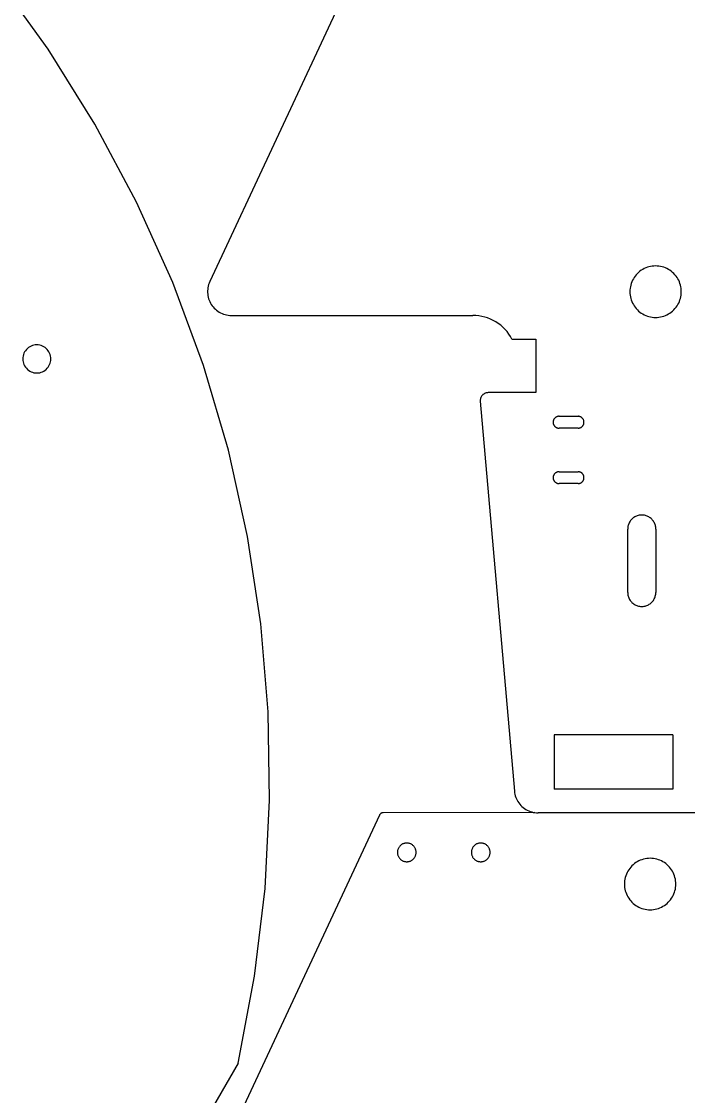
# Model space of a CAD drawing. Extents: x -22.1 to 21.9, y -13.2 to 13.2.
# Drawn here: x 9.91 to 13.23, y 4.77 to 10.12 of the extents above; entities that cross this region are included whole.
import ezdxf

# ---------------------------------------------------------------- set-up
doc = ezdxf.new("R2010")
doc.units = 0
doc.header["$MEASUREMENT"] = 0
doc.layers.get('0').update_dxf_attribs({"linetype": 'CONTINUOUS'})

msp = doc.modelspace()

# ---------------------------------------------------------------- linework, layer by layer
for p, q in [((11.717, 10.694), (10.846, 8.8262)), ((10.0419, 9.9833), (9.7846, 10.3397)), ((10.2744, 9.6102), (10.0419, 9.9833)), ((10.4812, 9.2223), (10.2744, 9.6102)), ((10.6613, 8.8213), (10.4812, 9.2223)), ((12.9925, 8.8826), (12.9857, 8.8778)), ((12.9996, 8.8871), (12.9925, 8.8826)), ((13.007, 8.891), (12.9996, 8.8871)), ((13.0146, 8.8945), (13.007, 8.891)), ((13.0224, 8.8974), (13.0146, 8.8945)), ((13.0305, 8.8998), (13.0224, 8.8974)), ((13.0386, 8.9017), (13.0305, 8.8998)), ((13.0469, 8.9031), (13.0386, 8.9017)), ((13.0552, 8.9039), (13.0469, 8.9031)), ((13.0636, 8.9042), (13.0552, 8.9039)), ((13.0719, 8.9039), (13.0636, 8.9042)), ((13.0803, 8.9031), (13.0719, 8.9039)), ((13.0885, 8.9017), (13.0803, 8.9031)), ((13.0967, 8.8998), (13.0885, 8.9017)), ((13.1047, 8.8974), (13.0967, 8.8998)), ((13.1125, 8.8945), (13.1047, 8.8974)), ((13.1202, 8.891), (13.1125, 8.8945)), ((13.1275, 8.8871), (13.1202, 8.891)), ((13.1347, 8.8826), (13.1275, 8.8871)), ((13.1415, 8.8778), (13.1347, 8.8826)), ((10.846, 8.8262), (10.8429, 8.8189)), ((12.9454, 8.8252), (12.9424, 8.8174)), ((12.9488, 8.8328), (12.9454, 8.8252)), ((12.9528, 8.8402), (12.9488, 8.8328)), ((12.9572, 8.8473), (12.9528, 8.8402)), ((12.9621, 8.8541), (12.9572, 8.8473)), ((12.9674, 8.8606), (12.9621, 8.8541)), ((12.9731, 8.8667), (12.9674, 8.8606)), ((12.9792, 8.8725), (12.9731, 8.8667)), ((12.9857, 8.8778), (12.9792, 8.8725)), ((13.1479, 8.8725), (13.1415, 8.8778)), ((13.154, 8.8667), (13.1479, 8.8725)), ((13.1598, 8.8606), (13.154, 8.8667)), ((13.1651, 8.8541), (13.1598, 8.8606)), ((13.17, 8.8473), (13.1651, 8.8541)), ((13.1744, 8.8402), (13.17, 8.8473)), ((13.1783, 8.8328), (13.1744, 8.8402)), ((13.1818, 8.8252), (13.1783, 8.8328)), ((13.1847, 8.8174), (13.1818, 8.8252)), ((10.8139, 8.409), (10.6613, 8.8213)), ((10.8355, 8.7883), (10.835, 8.7804)), ((10.835, 8.7804), (10.835, 8.7725)), ((10.835, 8.7725), (10.8355, 8.7646)), ((10.8366, 8.7961), (10.8355, 8.7883)), ((10.8382, 8.8038), (10.8366, 8.7961)), ((10.8403, 8.8114), (10.8382, 8.8038)), ((10.8429, 8.8189), (10.8403, 8.8114)), ((12.9359, 8.7846), (12.9356, 8.7763)), ((12.9356, 8.7763), (12.9359, 8.7679)), ((12.9367, 8.793), (12.9359, 8.7846)), ((12.9381, 8.8012), (12.9367, 8.793)), ((12.94, 8.8094), (12.9381, 8.8012)), ((12.9424, 8.8174), (12.94, 8.8094)), ((13.1872, 8.8094), (13.1847, 8.8174)), ((13.1891, 8.8012), (13.1872, 8.8094)), ((13.1904, 8.793), (13.1891, 8.8012)), ((13.1912, 8.7846), (13.1904, 8.793)), ((13.1915, 8.7763), (13.1912, 8.7846)), ((13.1912, 8.7679), (13.1915, 8.7763)), ((10.8355, 8.7646), (10.8365, 8.7568)), ((10.8365, 8.7568), (10.8381, 8.749)), ((10.8381, 8.749), (10.8402, 8.7414)), ((10.8402, 8.7414), (10.8428, 8.7339)), ((10.8428, 8.7339), (10.8458, 8.7267)), ((10.8458, 8.7267), (10.8494, 8.7196)), ((10.8494, 8.7196), (10.8534, 8.7128)), ((12.9359, 8.7679), (12.9367, 8.7596)), ((12.9367, 8.7596), (12.9381, 8.7513)), ((12.9381, 8.7513), (12.94, 8.7431)), ((12.94, 8.7431), (12.9424, 8.7351)), ((12.9424, 8.7351), (12.9454, 8.7273)), ((12.9454, 8.7273), (12.9488, 8.7197)), ((12.9488, 8.7197), (12.9528, 8.7123)), ((13.1744, 8.7123), (13.1783, 8.7197)), ((13.1783, 8.7197), (13.1818, 8.7273)), ((13.1818, 8.7273), (13.1847, 8.7351)), ((13.1847, 8.7351), (13.1872, 8.7431)), ((13.1872, 8.7431), (13.1891, 8.7513)), ((13.1891, 8.7513), (13.1904, 8.7596)), ((13.1904, 8.7596), (13.1912, 8.7679)), ((10.8534, 8.7128), (10.8579, 8.7063)), ((10.8579, 8.7063), (10.8628, 8.7001)), ((10.8628, 8.7001), (10.8681, 8.6942)), ((10.8681, 8.6942), (10.8738, 8.6887)), ((10.8738, 8.6887), (10.8798, 8.6836)), ((10.8798, 8.6836), (10.8861, 8.6789)), ((10.8861, 8.6789), (10.8928, 8.6747)), ((10.8928, 8.6747), (10.8997, 8.6709)), ((10.8997, 8.6709), (10.9069, 8.6675)), ((10.9069, 8.6675), (10.9143, 8.6647)), ((10.9143, 8.6647), (10.9218, 8.6623)), ((12.9528, 8.7123), (12.9572, 8.7052)), ((12.9572, 8.7052), (12.9621, 8.6984)), ((12.9621, 8.6984), (12.9674, 8.6919)), ((12.9674, 8.6919), (12.9731, 8.6858)), ((12.9731, 8.6858), (12.9792, 8.6801)), ((12.9792, 8.6801), (12.9857, 8.6747)), ((12.9857, 8.6747), (12.9925, 8.6699)), ((12.9925, 8.6699), (12.9996, 8.6654)), ((12.9996, 8.6654), (13.007, 8.6615)), ((13.1202, 8.6615), (13.1275, 8.6654)), ((13.1275, 8.6654), (13.1347, 8.6699)), ((13.1347, 8.6699), (13.1415, 8.6747)), ((13.1415, 8.6747), (13.1479, 8.6801)), ((13.1479, 8.6801), (13.154, 8.6858)), ((13.154, 8.6858), (13.1598, 8.6919)), ((13.1598, 8.6919), (13.1651, 8.6984)), ((13.1651, 8.6984), (13.17, 8.7052)), ((13.17, 8.7052), (13.1744, 8.7123)), ((10.9218, 8.6623), (10.9295, 8.6605)), ((10.9295, 8.6605), (10.9373, 8.6592)), ((10.9373, 8.6592), (10.9451, 8.6584)), ((10.9451, 8.6584), (10.953, 8.6581)), ((10.953, 8.6581), (12.1549, 8.6581)), ((12.1698, 8.6576), (12.1549, 8.6581)), ((12.1847, 8.6561), (12.1698, 8.6576)), ((12.1994, 8.6536), (12.1847, 8.6561)), ((12.2139, 8.65), (12.1994, 8.6536)), ((12.2281, 8.6455), (12.2139, 8.65)), ((12.242, 8.64), (12.2281, 8.6455)), ((12.2555, 8.6336), (12.242, 8.64)), ((12.2685, 8.6263), (12.2555, 8.6336)), ((12.281, 8.6181), (12.2685, 8.6263)), ((12.2929, 8.6091), (12.281, 8.6181)), ((13.007, 8.6615), (13.0146, 8.658)), ((13.0146, 8.658), (13.0224, 8.6551)), ((13.0224, 8.6551), (13.0305, 8.6527)), ((13.0305, 8.6527), (13.0386, 8.6508)), ((13.0386, 8.6508), (13.0469, 8.6494)), ((13.0469, 8.6494), (13.0552, 8.6486)), ((13.0552, 8.6486), (13.0636, 8.6483)), ((13.0636, 8.6483), (13.0719, 8.6486)), ((13.0719, 8.6486), (13.0803, 8.6494)), ((13.0803, 8.6494), (13.0885, 8.6508)), ((13.0885, 8.6508), (13.0967, 8.6527)), ((13.0967, 8.6527), (13.1047, 8.6551)), ((13.1047, 8.6551), (13.1125, 8.658)), ((13.1125, 8.658), (13.1202, 8.6615)), ((12.3041, 8.5993), (12.2929, 8.6091)), ((12.3147, 8.5887), (12.3041, 8.5993)), ((12.3245, 8.5774), (12.3147, 8.5887)), ((12.3335, 8.5655), (12.3245, 8.5774)), ((12.3417, 8.5531), (12.3335, 8.5655)), ((9.957, 8.5055), (9.9504, 8.5021)), ((9.9638, 8.5081), (9.957, 8.5055)), ((9.9709, 8.51), (9.9638, 8.5081)), ((9.9781, 8.5111), (9.9709, 8.51)), ((9.9854, 8.5115), (9.9781, 8.5111)), ((9.9927, 8.5111), (9.9854, 8.5115)), ((9.9999, 8.51), (9.9927, 8.5111)), ((10.007, 8.5081), (9.9999, 8.51)), ((10.0138, 8.5055), (10.007, 8.5081)), ((10.0203, 8.5021), (10.0138, 8.5055)), ((12.349, 8.54), (12.3417, 8.5531)), ((12.349, 8.54), (12.4671, 8.54)), ((12.4671, 8.54), (12.4671, 8.2739)), ((9.917, 8.4561), (9.9159, 8.4489)), ((9.9189, 8.4632), (9.917, 8.4561)), ((9.9215, 8.47), (9.9189, 8.4632)), ((9.9249, 8.4766), (9.9215, 8.47)), ((9.9288, 8.4827), (9.9249, 8.4766)), ((9.9334, 8.4884), (9.9288, 8.4827)), ((9.9386, 8.4935), (9.9334, 8.4884)), ((9.9443, 8.4981), (9.9386, 8.4935)), ((9.9504, 8.5021), (9.9443, 8.4981)), ((10.0265, 8.4981), (10.0203, 8.5021)), ((10.0321, 8.4935), (10.0265, 8.4981)), ((10.0373, 8.4884), (10.0321, 8.4935)), ((10.0419, 8.4827), (10.0373, 8.4884)), ((10.0459, 8.4766), (10.0419, 8.4827)), ((10.0492, 8.47), (10.0459, 8.4766)), ((10.0518, 8.4632), (10.0492, 8.47)), ((10.0537, 8.4561), (10.0518, 8.4632)), ((10.0549, 8.4489), (10.0537, 8.4561)), ((9.9159, 8.4489), (9.9155, 8.4416)), ((9.9155, 8.4416), (9.9159, 8.4343)), ((9.9159, 8.4343), (9.917, 8.4271)), ((9.917, 8.4271), (9.9189, 8.42)), ((9.9189, 8.42), (9.9215, 8.4132)), ((9.9215, 8.4132), (9.9249, 8.4067)), ((9.9249, 8.4067), (9.9288, 8.4005)), ((9.9288, 8.4005), (9.9334, 8.3949)), ((10.0373, 8.3949), (10.0419, 8.4005)), ((10.0419, 8.4005), (10.0459, 8.4067)), ((10.0459, 8.4067), (10.0492, 8.4132)), ((10.0492, 8.4132), (10.0518, 8.42)), ((10.0518, 8.42), (10.0537, 8.4271)), ((10.0537, 8.4271), (10.0549, 8.4343)), ((10.0553, 8.4416), (10.0549, 8.4489)), ((10.0549, 8.4343), (10.0553, 8.4416)), ((10.9382, 7.9873), (10.8139, 8.409)), ((9.9334, 8.3949), (9.9386, 8.3897)), ((9.9386, 8.3897), (9.9443, 8.3851)), ((9.9443, 8.3851), (9.9504, 8.3811)), ((9.9504, 8.3811), (9.957, 8.3778)), ((9.957, 8.3778), (9.9638, 8.3752)), ((9.9638, 8.3752), (9.9709, 8.3733)), ((9.9709, 8.3733), (9.9781, 8.3721)), ((9.9781, 8.3721), (9.9854, 8.3717)), ((9.9854, 8.3717), (9.9927, 8.3721)), ((9.9927, 8.3721), (9.9999, 8.3733)), ((9.9999, 8.3733), (10.007, 8.3752)), ((10.007, 8.3752), (10.0138, 8.3778)), ((10.0138, 8.3778), (10.0203, 8.3811)), ((10.0203, 8.3811), (10.0265, 8.3851)), ((10.0265, 8.3851), (10.0321, 8.3897)), ((10.0321, 8.3897), (10.0373, 8.3949)), ((12.1914, 8.2389), (12.1912, 8.2363)), ((12.1918, 8.2415), (12.1914, 8.2389)), ((12.1923, 8.244), (12.1918, 8.2415)), ((12.1931, 8.2466), (12.1923, 8.244)), ((12.1939, 8.249), (12.1931, 8.2466)), ((12.195, 8.2514), (12.1939, 8.249)), ((12.1962, 8.2537), (12.195, 8.2514)), ((12.1975, 8.256), (12.1962, 8.2537)), ((12.199, 8.2581), (12.1975, 8.256)), ((12.2007, 8.2601), (12.199, 8.2581)), ((12.2024, 8.2621), (12.2007, 8.2601)), ((12.2043, 8.2639), (12.2024, 8.2621)), ((12.2063, 8.2655), (12.2043, 8.2639)), ((12.2084, 8.2671), (12.2063, 8.2655)), ((12.2106, 8.2685), (12.2084, 8.2671)), ((12.2129, 8.2697), (12.2106, 8.2685)), ((12.2153, 8.2708), (12.2129, 8.2697)), ((12.2177, 8.2717), (12.2153, 8.2708)), ((12.2202, 8.2725), (12.2177, 8.2717)), ((12.2228, 8.2731), (12.2202, 8.2725)), ((12.2253, 8.2735), (12.2228, 8.2731)), ((12.2279, 8.2738), (12.2253, 8.2735)), ((12.2305, 8.2739), (12.2279, 8.2738)), ((12.4671, 8.2739), (12.2305, 8.2739)), ((12.1912, 8.2363), (12.1912, 8.2337)), ((12.1912, 8.2337), (12.1913, 8.2311)), ((12.1913, 8.2311), (12.361, 6.2912)), ((12.554, 8.1305), (12.5538, 8.1286)), ((12.5543, 8.1324), (12.554, 8.1305)), ((12.5547, 8.1343), (12.5543, 8.1324)), ((12.5553, 8.1361), (12.5547, 8.1343)), ((12.556, 8.1379), (12.5553, 8.1361)), ((12.5568, 8.1397), (12.556, 8.1379)), ((12.5577, 8.1414), (12.5568, 8.1397)), ((12.5587, 8.1431), (12.5577, 8.1414)), ((12.5598, 8.1446), (12.5587, 8.1431)), ((12.5611, 8.1461), (12.5598, 8.1446)), ((12.5624, 8.1475), (12.5611, 8.1461)), ((12.5638, 8.1488), (12.5624, 8.1475)), ((12.5653, 8.1501), (12.5638, 8.1488)), ((12.5668, 8.1512), (12.5653, 8.1501)), ((12.5685, 8.1522), (12.5668, 8.1512)), ((12.5702, 8.1531), (12.5685, 8.1522)), ((12.572, 8.1539), (12.5702, 8.1531)), ((12.5738, 8.1546), (12.572, 8.1539)), ((12.5756, 8.1552), (12.5738, 8.1546)), ((12.5775, 8.1556), (12.5756, 8.1552)), ((12.5794, 8.1559), (12.5775, 8.1556)), ((12.5813, 8.1561), (12.5794, 8.1559)), ((12.5833, 8.1562), (12.5813, 8.1561)), ((12.5833, 8.1562), (12.6777, 8.1562)), ((12.6797, 8.1561), (12.6777, 8.1562)), ((12.6816, 8.1559), (12.6797, 8.1561)), ((12.6835, 8.1556), (12.6816, 8.1559)), ((12.6854, 8.1552), (12.6835, 8.1556)), ((12.6872, 8.1546), (12.6854, 8.1552)), ((12.689, 8.1539), (12.6872, 8.1546)), ((12.6908, 8.1531), (12.689, 8.1539)), ((12.6925, 8.1522), (12.6908, 8.1531)), ((12.6941, 8.1512), (12.6925, 8.1522)), ((12.6957, 8.1501), (12.6941, 8.1512)), ((12.6972, 8.1488), (12.6957, 8.1501)), ((12.6986, 8.1475), (12.6972, 8.1488)), ((12.6999, 8.1461), (12.6986, 8.1475)), ((12.7012, 8.1446), (12.6999, 8.1461)), ((12.7023, 8.1431), (12.7012, 8.1446)), ((12.7033, 8.1414), (12.7023, 8.1431)), ((12.7042, 8.1397), (12.7033, 8.1414)), ((12.705, 8.1379), (12.7042, 8.1397)), ((12.7057, 8.1361), (12.705, 8.1379)), ((12.7063, 8.1343), (12.7057, 8.1361)), ((12.7067, 8.1324), (12.7063, 8.1343)), ((12.707, 8.1305), (12.7067, 8.1324)), ((12.7072, 8.1286), (12.707, 8.1305)), ((12.5538, 8.1286), (12.5537, 8.1266)), ((12.5537, 8.1266), (12.5538, 8.1247)), ((12.5538, 8.1247), (12.554, 8.1228)), ((12.554, 8.1228), (12.5543, 8.1209)), ((12.5543, 8.1209), (12.5547, 8.119)), ((12.5547, 8.119), (12.5553, 8.1172)), ((12.5553, 8.1172), (12.556, 8.1153)), ((12.556, 8.1153), (12.5568, 8.1136)), ((12.5568, 8.1136), (12.5577, 8.1119)), ((12.5577, 8.1119), (12.5587, 8.1102)), ((12.5587, 8.1102), (12.5598, 8.1087)), ((12.5598, 8.1087), (12.5611, 8.1072)), ((12.5611, 8.1072), (12.5624, 8.1058)), ((12.5624, 8.1058), (12.5638, 8.1044)), ((12.5638, 8.1044), (12.5653, 8.1032)), ((12.5653, 8.1032), (12.5668, 8.1021)), ((12.5668, 8.1021), (12.5685, 8.1011)), ((12.5685, 8.1011), (12.5702, 8.1002)), ((12.5702, 8.1002), (12.572, 8.0994)), ((12.572, 8.0994), (12.5738, 8.0987)), ((12.5738, 8.0987), (12.5756, 8.0981)), ((12.5756, 8.0981), (12.5775, 8.0977)), ((12.5775, 8.0977), (12.5794, 8.0974)), ((12.5794, 8.0974), (12.5813, 8.0972)), ((12.5813, 8.0972), (12.5833, 8.0971)), ((12.6777, 8.0971), (12.5833, 8.0971)), ((12.6777, 8.0971), (12.6797, 8.0972)), ((12.6797, 8.0972), (12.6816, 8.0974)), ((12.6816, 8.0974), (12.6835, 8.0977)), ((12.6835, 8.0977), (12.6854, 8.0981)), ((12.6854, 8.0981), (12.6872, 8.0987)), ((12.6872, 8.0987), (12.689, 8.0994)), ((12.689, 8.0994), (12.6908, 8.1002)), ((12.6908, 8.1002), (12.6925, 8.1011)), ((12.6925, 8.1011), (12.6941, 8.1021)), ((12.6941, 8.1021), (12.6957, 8.1032)), ((12.6957, 8.1032), (12.6972, 8.1044)), ((12.6972, 8.1044), (12.6986, 8.1058)), ((12.6986, 8.1058), (12.6999, 8.1072)), ((12.6999, 8.1072), (12.7012, 8.1087)), ((12.7012, 8.1087), (12.7023, 8.1102)), ((12.7023, 8.1102), (12.7033, 8.1119)), ((12.7033, 8.1119), (12.7042, 8.1136)), ((12.7042, 8.1136), (12.705, 8.1153)), ((12.705, 8.1153), (12.7057, 8.1172)), ((12.7057, 8.1172), (12.7063, 8.119)), ((12.7063, 8.119), (12.7067, 8.1209)), ((12.7067, 8.1209), (12.707, 8.1228)), ((12.707, 8.1228), (12.7072, 8.1247)), ((12.7073, 8.1266), (12.7072, 8.1286)), ((12.7072, 8.1247), (12.7073, 8.1266)), ((11.0337, 7.5582), (10.9382, 7.9873)), ((12.5565, 7.8635), (12.5557, 7.8617)), ((12.5574, 7.8652), (12.5565, 7.8635)), ((12.5584, 7.8669), (12.5574, 7.8652)), ((12.5595, 7.8686), (12.5584, 7.8669)), ((12.5607, 7.8701), (12.5595, 7.8686)), ((12.562, 7.8716), (12.5607, 7.8701)), ((12.5634, 7.873), (12.562, 7.8716)), ((12.565, 7.8742), (12.5634, 7.873)), ((12.5665, 7.8754), (12.565, 7.8742)), ((12.5682, 7.8765), (12.5665, 7.8754)), ((12.5699, 7.8774), (12.5682, 7.8765)), ((12.5717, 7.8782), (12.5699, 7.8774)), ((12.5736, 7.879), (12.5717, 7.8782)), ((12.5755, 7.8795), (12.5736, 7.879)), ((12.5774, 7.88), (12.5755, 7.8795)), ((12.5793, 7.8803), (12.5774, 7.88)), ((12.5813, 7.8805), (12.5793, 7.8803)), ((12.5833, 7.8806), (12.5813, 7.8805)), ((12.5833, 7.8806), (12.6777, 7.8806)), ((12.6797, 7.8805), (12.6777, 7.8806)), ((12.6817, 7.8803), (12.6797, 7.8805)), ((12.6836, 7.88), (12.6817, 7.8803)), ((12.6855, 7.8795), (12.6836, 7.88)), ((12.6874, 7.879), (12.6855, 7.8795)), ((12.6893, 7.8782), (12.6874, 7.879)), ((12.6911, 7.8774), (12.6893, 7.8782)), ((12.6928, 7.8765), (12.6911, 7.8774)), ((12.6945, 7.8754), (12.6928, 7.8765)), ((12.696, 7.8742), (12.6945, 7.8754)), ((12.6975, 7.873), (12.696, 7.8742)), ((12.699, 7.8716), (12.6975, 7.873)), ((12.7003, 7.8701), (12.699, 7.8716)), ((12.7015, 7.8686), (12.7003, 7.8701)), ((12.7026, 7.8669), (12.7015, 7.8686)), ((12.7036, 7.8652), (12.7026, 7.8669)), ((12.7045, 7.8635), (12.7036, 7.8652)), ((12.7053, 7.8617), (12.7045, 7.8635)), ((12.5539, 7.854), (12.5537, 7.852)), ((12.5537, 7.852), (12.5537, 7.8501)), ((12.5537, 7.8501), (12.5539, 7.8481)), ((12.5541, 7.856), (12.5539, 7.854)), ((12.5539, 7.8481), (12.5541, 7.8461)), ((12.5545, 7.8579), (12.5541, 7.856)), ((12.5541, 7.8461), (12.5545, 7.8442)), ((12.5551, 7.8598), (12.5545, 7.8579)), ((12.5545, 7.8442), (12.5551, 7.8423)), ((12.5557, 7.8617), (12.5551, 7.8598)), ((12.5551, 7.8423), (12.5557, 7.8404)), ((12.5557, 7.8404), (12.5565, 7.8386)), ((12.5565, 7.8386), (12.5574, 7.8369)), ((12.5574, 7.8369), (12.5584, 7.8352)), ((12.5584, 7.8352), (12.5595, 7.8335)), ((12.5595, 7.8335), (12.5607, 7.832)), ((12.5607, 7.832), (12.562, 7.8305)), ((12.562, 7.8305), (12.5634, 7.8292)), ((12.5634, 7.8292), (12.565, 7.8279)), ((12.565, 7.8279), (12.5665, 7.8267)), ((12.5665, 7.8267), (12.5682, 7.8257)), ((12.5682, 7.8257), (12.5699, 7.8247)), ((12.5699, 7.8247), (12.5717, 7.8239)), ((12.5717, 7.8239), (12.5736, 7.8232)), ((12.5736, 7.8232), (12.5755, 7.8226)), ((12.5755, 7.8226), (12.5774, 7.8221)), ((12.5774, 7.8221), (12.5793, 7.8218)), ((12.5793, 7.8218), (12.5813, 7.8216)), ((12.5813, 7.8216), (12.5833, 7.8215)), ((12.6777, 7.8215), (12.5833, 7.8215)), ((12.6777, 7.8215), (12.6797, 7.8216)), ((12.6797, 7.8216), (12.6817, 7.8218)), ((12.6817, 7.8218), (12.6836, 7.8221)), ((12.6836, 7.8221), (12.6855, 7.8226)), ((12.6855, 7.8226), (12.6874, 7.8232)), ((12.6874, 7.8232), (12.6893, 7.8239)), ((12.6893, 7.8239), (12.6911, 7.8247)), ((12.6911, 7.8247), (12.6928, 7.8257)), ((12.6928, 7.8257), (12.6945, 7.8267)), ((12.6945, 7.8267), (12.696, 7.8279)), ((12.696, 7.8279), (12.6975, 7.8292)), ((12.6975, 7.8292), (12.699, 7.8305)), ((12.699, 7.8305), (12.7003, 7.832)), ((12.7003, 7.832), (12.7015, 7.8335)), ((12.7015, 7.8335), (12.7026, 7.8352)), ((12.7026, 7.8352), (12.7036, 7.8369)), ((12.7036, 7.8369), (12.7045, 7.8386)), ((12.7045, 7.8386), (12.7053, 7.8404)), ((12.7059, 7.8598), (12.7053, 7.8617)), ((12.7053, 7.8404), (12.7059, 7.8423)), ((12.7065, 7.8579), (12.7059, 7.8598)), ((12.7059, 7.8423), (12.7065, 7.8442)), ((12.7069, 7.856), (12.7065, 7.8579)), ((12.7065, 7.8442), (12.7069, 7.8461)), ((12.7071, 7.854), (12.7069, 7.856)), ((12.7069, 7.8461), (12.7071, 7.8481)), ((12.7073, 7.852), (12.7071, 7.854)), ((12.7071, 7.8481), (12.7073, 7.8501)), ((12.7073, 7.8501), (12.7073, 7.852)), ((12.9521, 7.6506), (12.9486, 7.6477)), ((12.9558, 7.6533), (12.9521, 7.6506)), ((12.9597, 7.6557), (12.9558, 7.6533)), ((12.9638, 7.6578), (12.9597, 7.6557)), ((12.9679, 7.6597), (12.9638, 7.6578)), ((12.9722, 7.6613), (12.9679, 7.6597)), ((12.9766, 7.6627), (12.9722, 7.6613)), ((12.981, 7.6637), (12.9766, 7.6627)), ((12.9855, 7.6644), (12.981, 7.6637)), ((12.9901, 7.6649), (12.9855, 7.6644)), ((12.9947, 7.665), (12.9901, 7.6649)), ((12.9992, 7.6649), (12.9947, 7.665)), ((13.0038, 7.6644), (12.9992, 7.6649)), ((13.0083, 7.6637), (13.0038, 7.6644)), ((13.0128, 7.6627), (13.0083, 7.6637)), ((13.0171, 7.6613), (13.0128, 7.6627)), ((13.0214, 7.6597), (13.0171, 7.6613)), ((13.0256, 7.6578), (13.0214, 7.6597)), ((13.0296, 7.6557), (13.0256, 7.6578)), ((13.0335, 7.6533), (13.0296, 7.6557)), ((13.0372, 7.6506), (13.0335, 7.6533)), ((13.0407, 7.6477), (13.0372, 7.6506)), ((12.9249, 7.5997), (12.9248, 7.5952)), ((12.9248, 7.2802), (12.9248, 7.5952)), ((12.9254, 7.6043), (12.9249, 7.5997)), ((12.9261, 7.6088), (12.9254, 7.6043)), ((12.9272, 7.6132), (12.9261, 7.6088)), ((12.9285, 7.6176), (12.9272, 7.6132)), ((12.9301, 7.6219), (12.9285, 7.6176)), ((12.932, 7.6261), (12.9301, 7.6219)), ((12.9342, 7.6301), (12.932, 7.6261)), ((12.9366, 7.634), (12.9342, 7.6301)), ((12.9392, 7.6377), (12.9366, 7.634)), ((12.9421, 7.6412), (12.9392, 7.6377)), ((12.9453, 7.6446), (12.9421, 7.6412)), ((12.9486, 7.6477), (12.9453, 7.6446)), ((13.0441, 7.6446), (13.0407, 7.6477)), ((13.0472, 7.6412), (13.0441, 7.6446)), ((13.0501, 7.6377), (13.0472, 7.6412)), ((13.0528, 7.634), (13.0501, 7.6377)), ((13.0552, 7.6301), (13.0528, 7.634)), ((13.0573, 7.6261), (13.0552, 7.6301)), ((13.0592, 7.6219), (13.0573, 7.6261)), ((13.0608, 7.6176), (13.0592, 7.6219)), ((13.0622, 7.6132), (13.0608, 7.6176)), ((13.0632, 7.6088), (13.0622, 7.6132)), ((13.064, 7.6043), (13.0632, 7.6088)), ((13.0644, 7.5997), (13.064, 7.6043)), ((13.0646, 7.5952), (13.0644, 7.5997)), ((13.0646, 7.5952), (13.0646, 7.2802)), ((11.1, 7.1237), (11.0337, 7.5582)), ((12.9248, 7.2802), (12.9249, 7.2755)), ((12.9249, 7.2755), (12.9254, 7.2709)), ((13.0639, 7.2709), (13.0644, 7.2755)), ((13.0644, 7.2755), (13.0646, 7.2802)), ((12.9254, 7.2709), (12.9262, 7.2663)), ((12.9262, 7.2663), (12.9273, 7.2617)), ((12.9273, 7.2617), (12.9287, 7.2573)), ((12.9287, 7.2573), (12.9303, 7.2529)), ((12.9303, 7.2529), (12.9323, 7.2487)), ((12.9323, 7.2487), (12.9345, 7.2446)), ((12.9345, 7.2446), (12.9371, 7.2406)), ((12.9371, 7.2406), (12.9398, 7.2369)), ((12.9398, 7.2369), (12.9428, 7.2333)), ((12.9428, 7.2333), (12.9461, 7.23)), ((12.9461, 7.23), (12.9496, 7.2268)), ((12.9496, 7.2268), (12.9532, 7.2239)), ((12.9532, 7.2239), (12.9571, 7.2213)), ((12.9571, 7.2213), (12.9611, 7.2189)), ((13.0283, 7.2189), (13.0323, 7.2213)), ((13.0323, 7.2213), (13.0361, 7.2239)), ((13.0361, 7.2239), (13.0398, 7.2268)), ((13.0398, 7.2268), (13.0433, 7.23)), ((13.0433, 7.23), (13.0465, 7.2333)), ((13.0465, 7.2333), (13.0495, 7.2369)), ((13.0495, 7.2369), (13.0523, 7.2406)), ((13.0523, 7.2406), (13.0548, 7.2446)), ((13.0548, 7.2446), (13.057, 7.2487)), ((13.057, 7.2487), (13.059, 7.2529)), ((13.059, 7.2529), (13.0607, 7.2573)), ((13.0607, 7.2573), (13.0621, 7.2617)), ((13.0621, 7.2617), (13.0632, 7.2663)), ((13.0632, 7.2663), (13.0639, 7.2709)), ((12.9611, 7.2189), (12.9653, 7.2168)), ((12.9653, 7.2168), (12.9696, 7.215)), ((12.9696, 7.215), (12.974, 7.2134)), ((12.974, 7.2134), (12.9785, 7.2122)), ((12.9785, 7.2122), (12.983, 7.2113)), ((12.983, 7.2113), (12.9877, 7.2107)), ((12.9877, 7.2107), (12.9923, 7.2103)), ((12.9923, 7.2103), (12.997, 7.2103)), ((12.997, 7.2103), (13.0017, 7.2107)), ((13.0017, 7.2107), (13.0063, 7.2113)), ((13.0063, 7.2113), (13.0109, 7.2122)), ((13.0109, 7.2122), (13.0154, 7.2134)), ((13.0154, 7.2134), (13.0198, 7.215)), ((13.0198, 7.215), (13.0241, 7.2168)), ((13.0241, 7.2168), (13.0283, 7.2189)), ((11.1367, 6.6856), (11.1, 7.1237)), ((11.1437, 6.2461), (11.1367, 6.6856)), ((13.1488, 6.5715), (12.5583, 6.5715)), ((12.5583, 6.5715), (12.5583, 6.3015)), ((13.1488, 6.5715), (13.1488, 6.3015)), ((12.361, 6.2912), (12.362, 6.2833)), ((12.362, 6.2833), (12.3635, 6.2755)), ((12.3635, 6.2755), (12.3655, 6.2678)), ((12.3655, 6.2678), (12.368, 6.2603)), ((12.368, 6.2603), (12.3711, 6.2529)), ((13.1488, 6.3015), (12.5583, 6.3015)), ((11.121, 5.807), (11.1437, 6.2461)), ((12.3711, 6.2529), (12.3746, 6.2457)), ((12.3746, 6.2457), (12.3786, 6.2389)), ((12.3786, 6.2389), (12.383, 6.2323)), ((12.383, 6.2323), (12.3879, 6.226)), ((12.3879, 6.226), (12.3932, 6.22)), ((12.3932, 6.22), (12.3989, 6.2144)), ((12.3989, 6.2144), (12.405, 6.2093)), ((12.405, 6.2093), (12.4113, 6.2045)), ((12.4113, 6.2045), (12.418, 6.2002)), ((11.6898, 6.1721), (10.8188, 4.3042)), ((11.6904, 6.1732), (11.6898, 6.1721)), ((11.6911, 6.1744), (11.6904, 6.1732)), ((11.6918, 6.1754), (11.6911, 6.1744)), ((11.6926, 6.1765), (11.6918, 6.1754)), ((11.6935, 6.1774), (11.6926, 6.1765)), ((11.6944, 6.1783), (11.6935, 6.1774)), ((11.6954, 6.1792), (11.6944, 6.1783)), ((11.6965, 6.18), (11.6954, 6.1792)), ((11.6976, 6.1807), (11.6965, 6.18)), ((11.6988, 6.1813), (11.6976, 6.1807)), ((11.7, 6.1819), (11.6988, 6.1813)), ((11.7012, 6.1823), (11.7, 6.1819)), ((11.7024, 6.1827), (11.7012, 6.1823)), ((11.7037, 6.183), (11.7024, 6.1827)), ((11.705, 6.1832), (11.7037, 6.183)), ((11.7063, 6.1834), (11.705, 6.1832)), ((11.7076, 6.1834), (11.7063, 6.1834)), ((12.4628, 6.1845), (11.7076, 6.1834)), ((12.418, 6.2002), (12.425, 6.1963)), ((12.425, 6.1963), (12.4322, 6.193)), ((12.4322, 6.193), (12.4396, 6.1901)), ((12.4396, 6.1901), (12.4472, 6.1877)), ((12.4472, 6.1877), (12.455, 6.1858)), ((12.455, 6.1858), (12.4628, 6.1845)), ((12.4628, 6.1845), (12.4707, 6.1837)), ((12.4707, 6.1837), (12.4787, 6.1834)), ((13.2627, 6.1834), (12.4787, 6.1834)), ((11.7796, 5.9926), (11.7793, 5.9896)), ((11.7801, 5.9956), (11.7796, 5.9926)), ((11.7808, 5.9986), (11.7801, 5.9956)), ((11.7817, 6.0015), (11.7808, 5.9986)), ((11.7828, 6.0044), (11.7817, 6.0015)), ((11.784, 6.0071), (11.7828, 6.0044)), ((11.7855, 6.0098), (11.784, 6.0071)), ((11.7871, 6.0124), (11.7855, 6.0098)), ((11.7888, 6.0149), (11.7871, 6.0124)), ((11.7908, 6.0172), (11.7888, 6.0149)), ((11.7929, 6.0194), (11.7908, 6.0172)), ((11.7951, 6.0215), (11.7929, 6.0194)), ((11.7974, 6.0235), (11.7951, 6.0215)), ((11.7999, 6.0252), (11.7974, 6.0235)), ((11.8025, 6.0268), (11.7999, 6.0252)), ((11.8052, 6.0283), (11.8025, 6.0268)), ((11.8079, 6.0295), (11.8052, 6.0283)), ((11.8108, 6.0306), (11.8079, 6.0295)), ((11.8137, 6.0315), (11.8108, 6.0306)), ((11.8167, 6.0322), (11.8137, 6.0315)), ((11.8197, 6.0327), (11.8167, 6.0322)), ((11.8227, 6.033), (11.8197, 6.0327)), ((11.8257, 6.0331), (11.8227, 6.033)), ((11.8288, 6.033), (11.8257, 6.0331)), ((11.8318, 6.0327), (11.8288, 6.033)), ((11.8348, 6.0322), (11.8318, 6.0327)), ((11.8378, 6.0315), (11.8348, 6.0322)), ((11.8407, 6.0306), (11.8378, 6.0315)), ((11.8435, 6.0295), (11.8407, 6.0306)), ((11.8463, 6.0283), (11.8435, 6.0295)), ((11.849, 6.0268), (11.8463, 6.0283)), ((11.8516, 6.0252), (11.849, 6.0268)), ((11.854, 6.0235), (11.8516, 6.0252)), ((11.8564, 6.0215), (11.854, 6.0235)), ((11.8586, 6.0194), (11.8564, 6.0215)), ((11.8607, 6.0172), (11.8586, 6.0194)), ((11.8626, 6.0149), (11.8607, 6.0172)), ((11.8644, 6.0124), (11.8626, 6.0149)), ((11.866, 6.0098), (11.8644, 6.0124)), ((11.8674, 6.0071), (11.866, 6.0098)), ((11.8687, 6.0044), (11.8674, 6.0071)), ((11.8698, 6.0015), (11.8687, 6.0044)), ((11.8707, 5.9986), (11.8698, 6.0015)), ((11.8713, 5.9956), (11.8707, 5.9986)), ((11.8718, 5.9926), (11.8713, 5.9956)), ((11.8721, 5.9896), (11.8718, 5.9926)), ((12.1476, 5.9926), (12.1473, 5.9896)), ((12.1481, 5.9956), (12.1476, 5.9926)), ((12.1488, 5.9986), (12.1481, 5.9956)), ((12.1497, 6.0015), (12.1488, 5.9986)), ((12.1508, 6.0044), (12.1497, 6.0015)), ((12.152, 6.0071), (12.1508, 6.0044)), ((12.1535, 6.0098), (12.152, 6.0071)), ((12.1551, 6.0124), (12.1535, 6.0098)), ((12.1568, 6.0149), (12.1551, 6.0124)), ((12.1588, 6.0172), (12.1568, 6.0149)), ((12.1609, 6.0194), (12.1588, 6.0172)), ((12.1631, 6.0215), (12.1609, 6.0194)), ((12.1654, 6.0235), (12.1631, 6.0215)), ((12.1679, 6.0252), (12.1654, 6.0235)), ((12.1705, 6.0268), (12.1679, 6.0252)), ((12.1732, 6.0283), (12.1705, 6.0268)), ((12.1759, 6.0295), (12.1732, 6.0283)), ((12.1788, 6.0306), (12.1759, 6.0295)), ((12.1817, 6.0315), (12.1788, 6.0306)), ((12.1847, 6.0322), (12.1817, 6.0315)), ((12.1877, 6.0327), (12.1847, 6.0322)), ((12.1907, 6.033), (12.1877, 6.0327)), ((12.1937, 6.0331), (12.1907, 6.033)), ((12.1968, 6.033), (12.1937, 6.0331)), ((12.1998, 6.0327), (12.1968, 6.033)), ((12.2028, 6.0322), (12.1998, 6.0327)), ((12.2058, 6.0315), (12.2028, 6.0322)), ((12.2087, 6.0306), (12.2058, 6.0315)), ((12.2115, 6.0295), (12.2087, 6.0306)), ((12.2143, 6.0283), (12.2115, 6.0295)), ((12.217, 6.0268), (12.2143, 6.0283)), ((12.2196, 6.0252), (12.217, 6.0268)), ((12.222, 6.0235), (12.2196, 6.0252)), ((12.2244, 6.0215), (12.222, 6.0235)), ((12.2266, 6.0194), (12.2244, 6.0215)), ((12.2287, 6.0172), (12.2266, 6.0194)), ((12.2306, 6.0149), (12.2287, 6.0172)), ((12.2324, 6.0124), (12.2306, 6.0149)), ((12.234, 6.0098), (12.2324, 6.0124)), ((12.2354, 6.0071), (12.234, 6.0098)), ((12.2367, 6.0044), (12.2354, 6.0071)), ((12.2378, 6.0015), (12.2367, 6.0044)), ((12.2387, 5.9986), (12.2378, 6.0015)), ((12.2393, 5.9956), (12.2387, 5.9986)), ((12.2398, 5.9926), (12.2393, 5.9956)), ((12.2401, 5.9896), (12.2398, 5.9926)), ((11.7793, 5.9896), (11.7792, 5.9866)), ((11.7792, 5.9866), (11.7793, 5.9835)), ((11.7793, 5.9835), (11.7796, 5.9805)), ((11.7796, 5.9805), (11.7801, 5.9775)), ((11.7801, 5.9775), (11.7808, 5.9745)), ((11.7808, 5.9745), (11.7817, 5.9716)), ((11.7817, 5.9716), (11.7828, 5.9688)), ((11.7828, 5.9688), (11.784, 5.966)), ((11.784, 5.966), (11.7855, 5.9633)), ((11.7855, 5.9633), (11.7871, 5.9607)), ((11.7871, 5.9607), (11.7888, 5.9583)), ((11.7888, 5.9583), (11.7908, 5.9559)), ((11.7908, 5.9559), (11.7929, 5.9537)), ((11.7929, 5.9537), (11.7951, 5.9516)), ((11.7951, 5.9516), (11.7974, 5.9497)), ((11.7974, 5.9497), (11.7999, 5.9479)), ((11.7999, 5.9479), (11.8025, 5.9463)), ((11.8025, 5.9463), (11.8052, 5.9449)), ((11.8052, 5.9449), (11.8079, 5.9436)), ((11.8079, 5.9436), (11.8108, 5.9425)), ((11.8108, 5.9425), (11.8137, 5.9417)), ((11.8137, 5.9417), (11.8167, 5.941)), ((11.8167, 5.941), (11.8197, 5.9405)), ((11.8197, 5.9405), (11.8227, 5.9402)), ((11.8227, 5.9402), (11.8257, 5.9401)), ((11.8257, 5.9401), (11.8288, 5.9402)), ((11.8288, 5.9402), (11.8318, 5.9405)), ((11.8318, 5.9405), (11.8348, 5.941)), ((11.8348, 5.941), (11.8378, 5.9417)), ((11.8378, 5.9417), (11.8407, 5.9425)), ((11.8407, 5.9425), (11.8435, 5.9436)), ((11.8435, 5.9436), (11.8463, 5.9449)), ((11.8463, 5.9449), (11.849, 5.9463)), ((11.849, 5.9463), (11.8516, 5.9479)), ((11.8516, 5.9479), (11.854, 5.9497)), ((11.854, 5.9497), (11.8564, 5.9516)), ((11.8564, 5.9516), (11.8586, 5.9537)), ((11.8586, 5.9537), (11.8607, 5.9559)), ((11.8607, 5.9559), (11.8626, 5.9583)), ((11.8626, 5.9583), (11.8644, 5.9607)), ((11.8644, 5.9607), (11.866, 5.9633)), ((11.866, 5.9633), (11.8674, 5.966)), ((11.8674, 5.966), (11.8687, 5.9688)), ((11.8687, 5.9688), (11.8698, 5.9716)), ((11.8698, 5.9716), (11.8707, 5.9745)), ((11.8707, 5.9745), (11.8713, 5.9775)), ((11.8713, 5.9775), (11.8718, 5.9805)), ((11.8718, 5.9805), (11.8721, 5.9835)), ((11.8722, 5.9866), (11.8721, 5.9896)), ((11.8721, 5.9835), (11.8722, 5.9866)), ((12.1473, 5.9896), (12.1472, 5.9866)), ((12.1472, 5.9866), (12.1473, 5.9835)), ((12.1473, 5.9835), (12.1476, 5.9805)), ((12.1476, 5.9805), (12.1481, 5.9775)), ((12.1481, 5.9775), (12.1488, 5.9745)), ((12.1488, 5.9745), (12.1497, 5.9716)), ((12.1497, 5.9716), (12.1508, 5.9688)), ((12.1508, 5.9688), (12.152, 5.966)), ((12.152, 5.966), (12.1535, 5.9633)), ((12.1535, 5.9633), (12.1551, 5.9607)), ((12.1551, 5.9607), (12.1568, 5.9583)), ((12.1568, 5.9583), (12.1588, 5.9559)), ((12.1588, 5.9559), (12.1609, 5.9537)), ((12.1609, 5.9537), (12.1631, 5.9516)), ((12.1631, 5.9516), (12.1654, 5.9497)), ((12.1654, 5.9497), (12.1679, 5.9479)), ((12.1679, 5.9479), (12.1705, 5.9463)), ((12.1705, 5.9463), (12.1732, 5.9449)), ((12.1732, 5.9449), (12.1759, 5.9436)), ((12.1759, 5.9436), (12.1788, 5.9425)), ((12.1788, 5.9425), (12.1817, 5.9417)), ((12.1817, 5.9417), (12.1847, 5.941)), ((12.1847, 5.941), (12.1877, 5.9405)), ((12.1877, 5.9405), (12.1907, 5.9402)), ((12.1907, 5.9402), (12.1937, 5.9401)), ((12.1937, 5.9401), (12.1968, 5.9402)), ((12.1968, 5.9402), (12.1998, 5.9405)), ((12.1998, 5.9405), (12.2028, 5.941)), ((12.2028, 5.941), (12.2058, 5.9417)), ((12.2058, 5.9417), (12.2087, 5.9425)), ((12.2087, 5.9425), (12.2115, 5.9436)), ((12.2115, 5.9436), (12.2143, 5.9449)), ((12.2143, 5.9449), (12.217, 5.9463)), ((12.217, 5.9463), (12.2196, 5.9479)), ((12.2196, 5.9479), (12.222, 5.9497)), ((12.222, 5.9497), (12.2244, 5.9516)), ((12.2244, 5.9516), (12.2266, 5.9537)), ((12.2266, 5.9537), (12.2287, 5.9559)), ((12.2287, 5.9559), (12.2306, 5.9583)), ((12.2306, 5.9583), (12.2324, 5.9607)), ((12.2324, 5.9607), (12.234, 5.9633)), ((12.234, 5.9633), (12.2354, 5.966)), ((12.2354, 5.966), (12.2367, 5.9688)), ((12.2367, 5.9688), (12.2378, 5.9716)), ((12.2378, 5.9716), (12.2387, 5.9745)), ((12.2387, 5.9745), (12.2393, 5.9775)), ((12.2393, 5.9775), (12.2398, 5.9805)), ((12.2398, 5.9805), (12.2401, 5.9835)), ((12.2402, 5.9866), (12.2401, 5.9896)), ((12.2401, 5.9835), (12.2402, 5.9866)), ((12.9724, 5.9399), (12.9653, 5.9355)), ((12.9798, 5.9438), (12.9724, 5.9399)), ((12.9874, 5.9473), (12.9798, 5.9438)), ((12.9952, 5.9503), (12.9874, 5.9473)), ((13.0033, 5.9527), (12.9952, 5.9503)), ((13.0114, 5.9546), (13.0033, 5.9527)), ((13.0197, 5.9559), (13.0114, 5.9546)), ((13.028, 5.9568), (13.0197, 5.9559)), ((13.0364, 5.957), (13.028, 5.9568)), ((13.0447, 5.9568), (13.0364, 5.957)), ((13.0531, 5.9559), (13.0447, 5.9568)), ((13.0613, 5.9546), (13.0531, 5.9559)), ((13.0695, 5.9527), (13.0613, 5.9546)), ((13.0775, 5.9503), (13.0695, 5.9527)), ((13.0853, 5.9473), (13.0775, 5.9503)), ((13.093, 5.9438), (13.0853, 5.9473)), ((13.1003, 5.9399), (13.093, 5.9438)), ((13.1075, 5.9355), (13.1003, 5.9399)), ((12.9216, 5.8857), (12.9182, 5.8781)), ((12.9256, 5.8931), (12.9216, 5.8857)), ((12.93, 5.9002), (12.9256, 5.8931)), ((12.9349, 5.907), (12.93, 5.9002)), ((12.9402, 5.9135), (12.9349, 5.907)), ((12.9459, 5.9196), (12.9402, 5.9135)), ((12.952, 5.9253), (12.9459, 5.9196)), ((12.9585, 5.9306), (12.952, 5.9253)), ((12.9653, 5.9355), (12.9585, 5.9306)), ((13.1143, 5.9306), (13.1075, 5.9355)), ((13.1207, 5.9253), (13.1143, 5.9306)), ((13.1268, 5.9196), (13.1207, 5.9253)), ((13.1326, 5.9135), (13.1268, 5.9196)), ((13.1379, 5.907), (13.1326, 5.9135)), ((13.1428, 5.9002), (13.1379, 5.907)), ((13.1472, 5.8931), (13.1428, 5.9002)), ((13.1511, 5.8857), (13.1472, 5.8931)), ((13.1546, 5.8781), (13.1511, 5.8857)), ((12.9087, 5.8375), (12.9084, 5.8291)), ((12.9095, 5.8458), (12.9087, 5.8375)), ((12.9109, 5.8541), (12.9095, 5.8458)), ((12.9128, 5.8622), (12.9109, 5.8541)), ((12.9152, 5.8702), (12.9128, 5.8622)), ((12.9182, 5.8781), (12.9152, 5.8702)), ((13.1575, 5.8702), (13.1546, 5.8781)), ((13.16, 5.8622), (13.1575, 5.8702)), ((13.1619, 5.8541), (13.16, 5.8622)), ((13.1632, 5.8458), (13.1619, 5.8541)), ((13.164, 5.8375), (13.1632, 5.8458)), ((13.1643, 5.8291), (13.164, 5.8375)), ((11.0686, 5.3706), (11.121, 5.807)), ((12.9084, 5.8291), (12.9087, 5.8207)), ((12.9087, 5.8207), (12.9095, 5.8124)), ((12.9095, 5.8124), (12.9109, 5.8041)), ((12.9109, 5.8041), (12.9128, 5.796)), ((12.9128, 5.796), (12.9152, 5.788)), ((12.9152, 5.788), (12.9182, 5.7801)), ((12.9182, 5.7801), (12.9216, 5.7725)), ((13.1511, 5.7725), (13.1546, 5.7801)), ((13.1546, 5.7801), (13.1575, 5.788)), ((13.1575, 5.788), (13.16, 5.796)), ((13.16, 5.796), (13.1619, 5.8041)), ((13.1619, 5.8041), (13.1632, 5.8124)), ((13.1632, 5.8124), (13.164, 5.8207)), ((13.164, 5.8207), (13.1643, 5.8291)), ((12.9216, 5.7725), (12.9256, 5.7651)), ((12.9256, 5.7651), (12.93, 5.758)), ((12.93, 5.758), (12.9349, 5.7512)), ((12.9349, 5.7512), (12.9402, 5.7447)), ((12.9402, 5.7447), (12.9459, 5.7386)), ((12.9459, 5.7386), (12.952, 5.7329)), ((12.952, 5.7329), (12.9585, 5.7276)), ((12.9585, 5.7276), (12.9653, 5.7227)), ((13.1075, 5.7227), (13.1143, 5.7276)), ((13.1143, 5.7276), (13.1207, 5.7329)), ((13.1207, 5.7329), (13.1268, 5.7386)), ((13.1268, 5.7386), (13.1326, 5.7447)), ((13.1326, 5.7447), (13.1379, 5.7512)), ((13.1379, 5.7512), (13.1428, 5.758)), ((13.1428, 5.758), (13.1472, 5.7651)), ((13.1472, 5.7651), (13.1511, 5.7725)), ((12.9653, 5.7227), (12.9724, 5.7183)), ((12.9724, 5.7183), (12.9798, 5.7143)), ((12.9798, 5.7143), (12.9874, 5.7109)), ((12.9874, 5.7109), (12.9952, 5.7079)), ((12.9952, 5.7079), (13.0033, 5.7055)), ((13.0033, 5.7055), (13.0114, 5.7036)), ((13.0114, 5.7036), (13.0197, 5.7022)), ((13.0197, 5.7022), (13.028, 5.7014)), ((13.028, 5.7014), (13.0364, 5.7011)), ((13.0364, 5.7011), (13.0447, 5.7014)), ((13.0447, 5.7014), (13.0531, 5.7022)), ((13.0531, 5.7022), (13.0613, 5.7036)), ((13.0613, 5.7036), (13.0695, 5.7055)), ((13.0695, 5.7055), (13.0775, 5.7079)), ((13.0775, 5.7079), (13.0853, 5.7109)), ((13.0853, 5.7109), (13.093, 5.7143)), ((13.093, 5.7143), (13.1003, 5.7183)), ((13.1003, 5.7183), (13.1075, 5.7227)), ((10.9869, 4.9386), (11.0686, 5.3706)), ((10.9869, 4.9386), (7.1754, -1.6631))]:
    msp.add_line(p, q)

doc.saveas('drawing.dxf')
